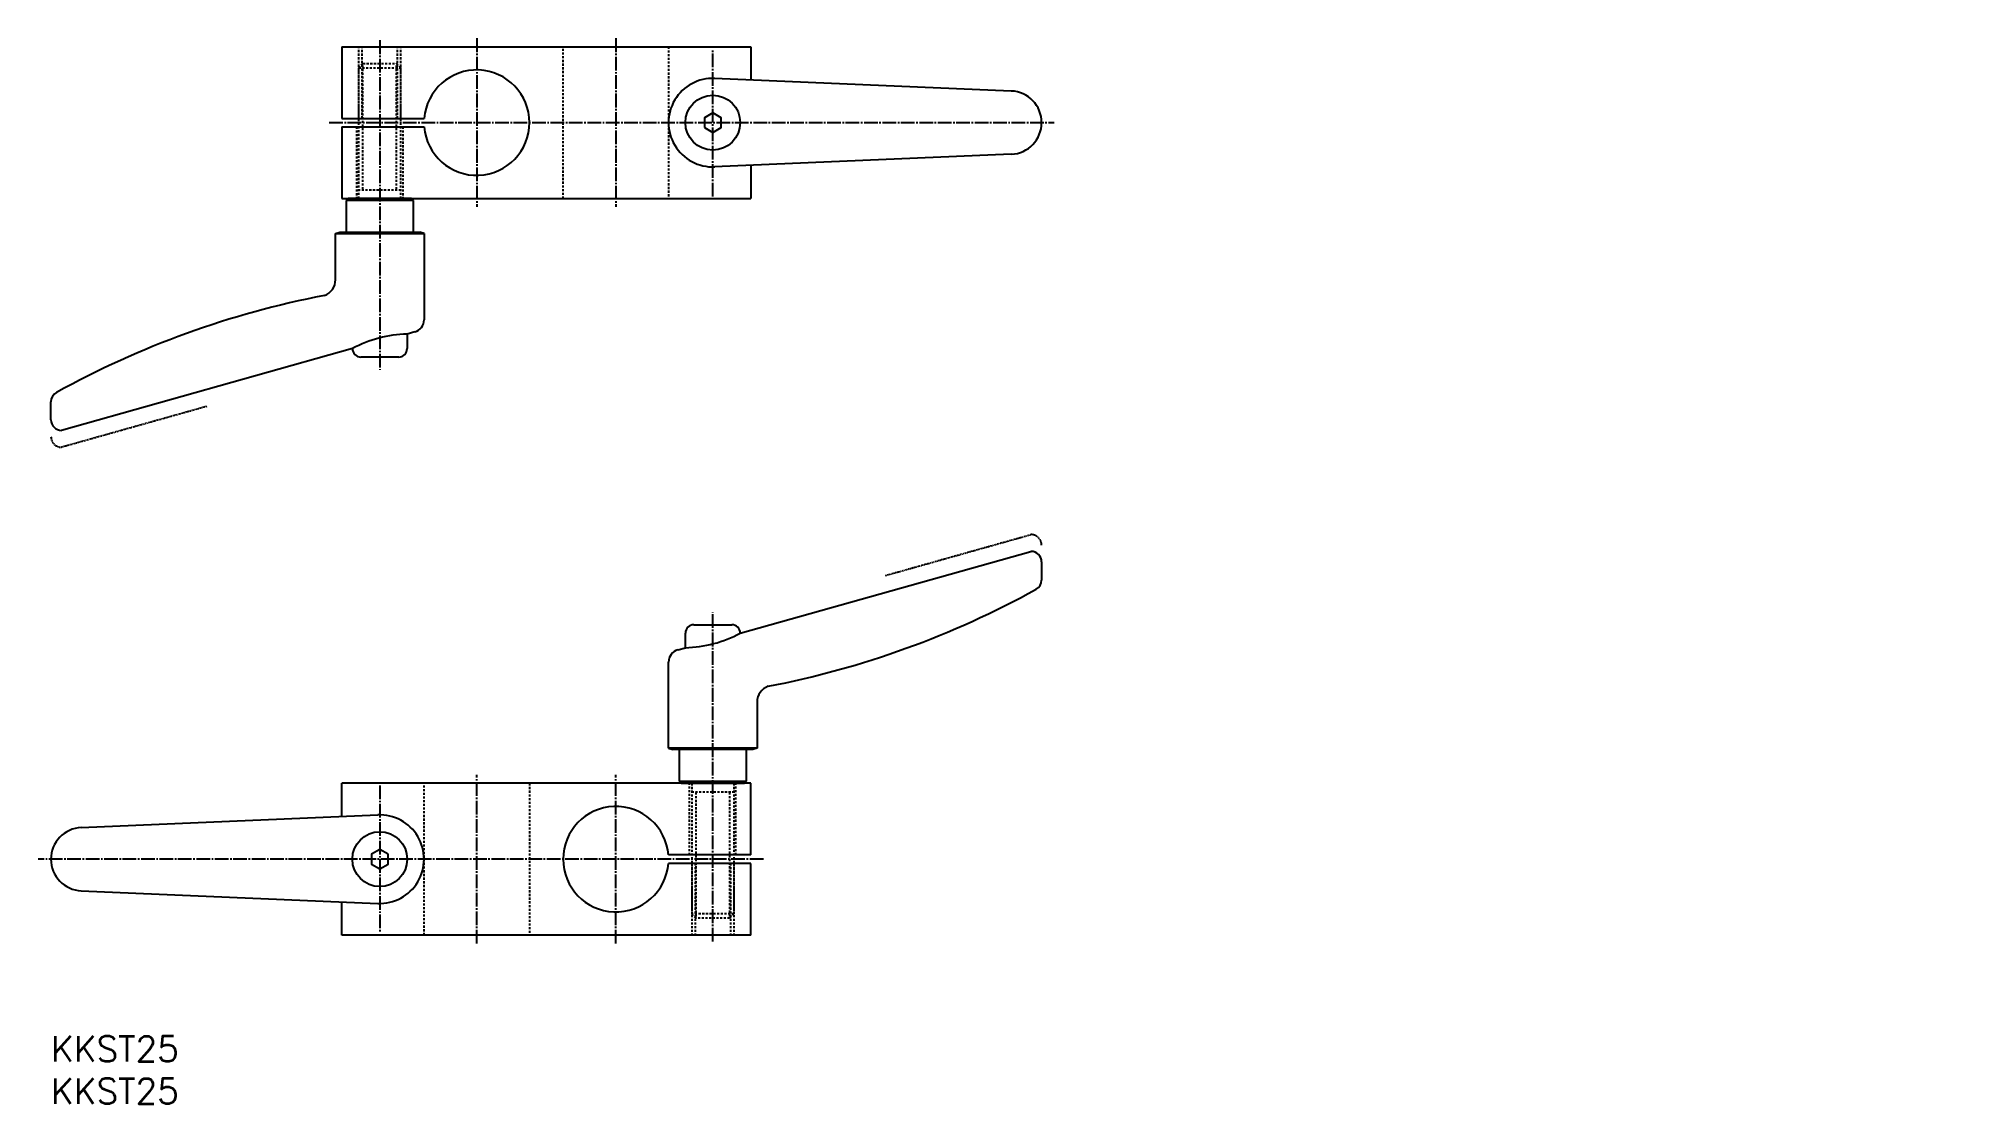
# Model space of a CAD drawing. Extents: x 249 to 703, y -2599 to -2346.
import ezdxf

# ---------------------------------------------------------------- set-up
doc = ezdxf.new("R2010")
doc.units = 0
doc.header["$LTSCALE"] = 0.25
doc.header["$PDMODE"] = 1
for name, pattern in [('CENTER', [17.5, 13, -1.5, 1.5, -1.5]), ('DASHED', [3.5, 2, -1.5]), ('PHANTOM', [2.5, 1.25, -0.25, 0.25, -0.25, 0.25, -0.25])]:
    doc.linetypes.add(name, pattern=pattern)
doc.layers.get('0').update_dxf_attribs({"linetype": 'CONTINUOUS'})
doc.layers.add('CENTER', color=1, linetype='CENTER')
doc.styles.get("Standard").update_dxf_attribs({"font": 'txt', "bigfont": 'BIGFONT'})

msp = doc.modelspace()

# ---------------------------------------------------------------- linework, layer by layer
at = {"color": 7, "linetype": 'CONTINUOUS'}
for p, q in [((320.72, -2348.21), (417.72, -2348.21)), ((320.72, -2348.21), (320.72, -2365.21)), ((417.72, -2348.21), (417.72, -2356.08)), ((479.53, -2358.71), (409.16, -2355.72)), ((320.72, -2365.21), (340.26, -2365.21)), ((320.72, -2367.21), (320.72, -2384.21)), ((320.72, -2367.21), (340.26, -2367.21)), ((479.53, -2373.7), (409.16, -2376.7)), ((417.72, -2376.33), (417.72, -2384.21)), ((320.72, -2384.21), (417.72, -2384.21)), ((322.22, -2384.21), (321.72, -2384.71)), ((321.72, -2384.71), (321.72, -2384.71)), ((337.72, -2384.71), (321.72, -2384.71)), ((321.72, -2384.71), (321.72, -2392.21)), ((337.22, -2384.21), (322.22, -2384.21)), ((337.72, -2384.71), (337.22, -2384.21)), ((337.72, -2392.21), (337.72, -2384.71)), ((319.22, -2392.5), (320.22, -2392.21)), ((319.22, -2403.46), (319.22, -2392.5)), ((319.22, -2392.5), (340.22, -2392.5)), ((320.22, -2392.21), (339.22, -2392.21)), ((340.22, -2392.5), (339.22, -2392.21)), ((340.22, -2392.5), (340.22, -2412.97)), ((338, -2415.86), (336.22, -2416.36)), ((323.22, -2419.81), (254.24, -2439.21)), ((336.22, -2416.36), (336.22, -2419.81)), ((334.22, -2421.81), (325.22, -2421.81)), ((251.72, -2436.71), (251.72, -2432.42)), ((254.22, -2439.21), (254.24, -2439.21)), ((415.22, -2487.31), (484.19, -2467.91)), ((484.22, -2467.91), (484.19, -2467.91)), ((486.72, -2470.41), (486.72, -2474.7)), ((402.22, -2490.76), (402.22, -2487.31)), ((404.22, -2485.31), (413.22, -2485.31)), ((400.43, -2491.26), (402.22, -2490.76)), ((398.22, -2514.62), (398.22, -2494.15)), ((419.22, -2503.66), (419.22, -2514.62)), ((419.22, -2514.62), (398.22, -2514.62)), ((398.22, -2514.62), (399.22, -2514.91)), ((418.22, -2514.91), (399.22, -2514.91)), ((400.72, -2514.91), (400.72, -2522.41)), ((416.72, -2522.41), (416.72, -2514.91)), ((419.22, -2514.62), (418.22, -2514.91)), ((417.72, -2522.91), (320.72, -2522.91)), ((320.72, -2530.78), (320.72, -2522.91)), ((400.72, -2522.41), (401.22, -2522.91)), ((400.72, -2522.41), (416.72, -2522.41)), ((401.22, -2522.91), (416.22, -2522.91)), ((416.22, -2522.91), (416.72, -2522.41)), ((416.72, -2522.41), (416.72, -2522.41)), ((417.72, -2539.91), (417.72, -2522.91)), ((258.9, -2533.42), (329.27, -2530.42)), ((417.72, -2539.91), (398.18, -2539.91)), ((417.72, -2541.91), (398.18, -2541.91)), ((417.72, -2558.91), (417.72, -2541.91)), ((258.9, -2548.4), (329.27, -2551.4)), ((320.72, -2558.91), (320.72, -2551.04)), ((417.72, -2558.91), (320.72, -2558.91))]:
    msp.add_line(p, q, dxfattribs=at)
at = {"color": 3, "linetype": 'DASHED'}
for p, q in [((324.72, -2365.21), (324.72, -2348.21)), ((324.72, -2353.21), (325.72, -2352.21)), ((325.53, -2365.21), (325.53, -2348.21)), ((325.72, -2352.21), (333.72, -2352.21)), ((325.72, -2382.02), (325.72, -2352.21)), ((333.72, -2382.02), (333.72, -2352.21)), ((334.72, -2353.21), (333.72, -2352.21)), ((333.9, -2365.21), (333.9, -2348.21)), ((334.72, -2365.21), (334.72, -2348.21)), ((373.22, -2384.21), (373.22, -2348.21)), ((398.22, -2348.21), (398.22, -2384.21)), ((324.72, -2384.21), (324.72, -2353.21)), ((324.72, -2353.21), (334.72, -2353.21)), ((334.72, -2384.21), (334.72, -2353.21)), ((324.22, -2367.21), (324.22, -2384.21)), ((335.22, -2367.21), (335.22, -2384.21)), ((334.72, -2382.21), (324.72, -2382.21)), ((340.22, -2558.91), (340.22, -2522.91)), ((365.22, -2522.91), (365.22, -2558.91)), ((403.22, -2539.91), (403.22, -2522.91)), ((403.72, -2522.91), (403.72, -2553.91)), ((403.72, -2524.91), (413.72, -2524.91)), ((413.72, -2522.91), (413.72, -2553.91)), ((414.22, -2539.91), (414.22, -2522.91)), ((404.72, -2525.1), (404.72, -2554.91)), ((412.72, -2525.1), (412.72, -2554.91)), ((403.72, -2541.91), (403.72, -2558.91)), ((404.53, -2541.91), (404.53, -2558.91)), ((412.9, -2541.91), (412.9, -2558.91)), ((413.72, -2541.91), (413.72, -2558.91)), ((413.72, -2553.91), (403.72, -2553.91)), ((403.72, -2553.91), (404.72, -2554.91)), ((412.72, -2554.91), (404.72, -2554.91)), ((413.72, -2553.91), (412.72, -2554.91))]:
    msp.add_line(p, q, dxfattribs=at)
at = {"color": 3, "linetype": 'PHANTOM'}
for p, q in [((288.73, -2433.51), (254.24, -2443.21)), ((254.22, -2443.21), (254.24, -2443.21)), ((449.7, -2473.61), (484.19, -2463.91)), ((484.22, -2463.91), (484.19, -2463.91))]:
    msp.add_line(p, q, dxfattribs=at)
at = {"color": 7, "linetype": 'CONTINUOUS'}
for points in [[(406.72, -2367.36), (408.72, -2368.52), (410.72, -2367.36), (410.72, -2365.05), (408.72, -2363.9), (406.72, -2365.05)], [(331.72, -2539.76), (329.72, -2538.6), (327.72, -2539.76), (327.72, -2542.07), (329.72, -2543.22), (331.72, -2542.07)]]:
    msp.add_lwpolyline(points, close=True, dxfattribs=at)
for centre in [(408.72, -2366.21), (329.72, -2540.91)]:
    msp.add_circle(centre, 6.5, dxfattribs=at)
for centre, radius, start, end in [((352.72, -2366.21), 12.5, 184.5886, 175.4114), ((408.72, -2366.21), 10.5, 87.5611, 272.4389), ((479.22, -2366.21), 7.5, 272.4389, 87.5611), ((315.22, -2403.46), 4, 290, 0), ((357.27, -2618.99), 215.64, 100.8753, 118.9138), ((337.22, -2412.97), 3, 285.1729, 0), ((337, -2445.56), 29.21, 91.5432, 118.1618), ((325.22, -2419.81), 2, 180, 270), ((334.22, -2419.81), 2, 270, 0), ((254.22, -2432.42), 2.5, 118.9138, 180), ((254.22, -2436.71), 2.5, 180, 270), ((484.22, -2470.41), 2.5, 0, 90), ((484.22, -2474.7), 2.5, 298.9138, 0), ((381.16, -2288.13), 215.64, 280.8753, 298.9138), ((404.22, -2487.31), 2, 90, 180), ((401.43, -2461.56), 29.21, 271.5432, 298.1618), ((413.22, -2487.31), 2, 0, 90), ((401.22, -2494.15), 3, 105.1729, 180), ((423.22, -2503.66), 4, 110, 180), ((385.72, -2540.91), 12.5, 4.5886, 355.4114), ((259.22, -2540.91), 7.5, 92.4389, 267.5611), ((329.72, -2540.91), 10.5, 267.5611, 92.4389)]:
    msp.add_arc(centre, radius, start, end, dxfattribs=at)
at = {"color": 3, "linetype": 'PHANTOM'}
for centre, start, end in [((254.22, -2440.71), 180, 270), ((484.22, -2466.41), 0, 90)]:
    msp.add_arc(centre, 2.5, start, end, dxfattribs=at)
at = {"color": 7, "linetype": 'CONTINUOUS'}
for p in [(587.85, -2466.97), (587.85, -2466.97), (587.85, -2466.97), (702.85, -2466.97), (702.85, -2466.97), (702.85, -2466.97)]:
    msp.add_point(p, dxfattribs=at)
at = {"layer": 'CENTER', "color": 1, "linetype": 'CENTER'}
for p, q in [((329.72, -2346.69), (329.72, -2424.81)), ((352.72, -2346.21), (352.72, -2386.21)), ((385.72, -2346.21), (385.72, -2386.21)), ((408.72, -2383.71), (408.72, -2348.71)), ((317.72, -2366.21), (489.72, -2366.21)), ((408.72, -2560.43), (408.72, -2482.31)), ((329.72, -2523.41), (329.72, -2558.41)), ((352.72, -2560.91), (352.72, -2520.91)), ((385.72, -2560.91), (385.72, -2520.91)), ((420.72, -2540.91), (248.72, -2540.91))]:
    msp.add_line(p, q, dxfattribs=at)

# ---------------------------------------------------------------- texts
at = {"color": 7, "linetype": 'CONTINUOUS'}
for p in [(251.72, -2588.91), (251.72, -2598.91)]:
    msp.add_text('KKST25', height=6, dxfattribs=at).set_placement(p)

doc.saveas('drawing.dxf')
